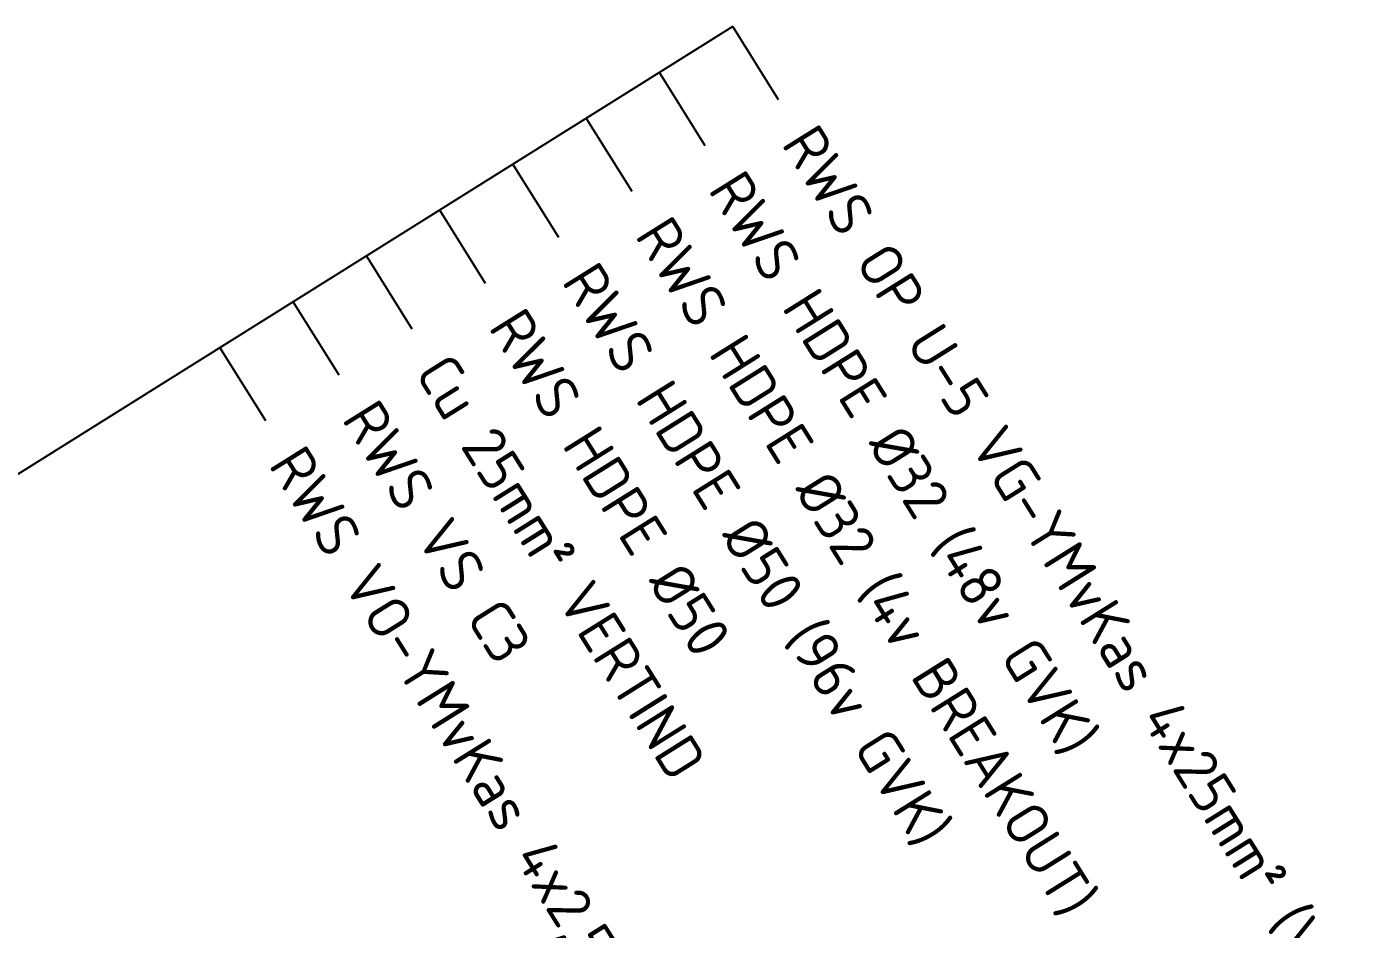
# Model space of a CAD drawing. Header units: metres. Extents: x 134219 to 139178, y 438661 to 444352.
# Drawn here: x 136133.1 to 136210, y 442136 to 442188.2 of the extents above; entities that cross this region are included whole.
import ezdxf
from ezdxf.enums import TextEntityAlignment as Align

# ---------------------------------------------------------------- set-up
doc = ezdxf.new("R2010")
doc.units = ezdxf.units.M
doc.layers.add('N-WE-KL-ET_LS_OV_KABEL-T25', color=7, linetype='Continuous', lineweight=25)
doc.layers.add('X-XX-AL-AANPIJLING-S', color=7, linetype='Continuous', lineweight=25)
doc.styles.add('NLCS-ISO', font='NLCS-ISO.ttf')

msp = doc.modelspace()

# ---------------------------------------------------------------- linework, layer by layer
at = {"layer": 'X-XX-AL-AANPIJLING-S'}
for p, q in [((136173.958, 442188.177), (136084.982, 442132.496)), ((136176.611, 442183.938), (136173.958, 442188.177)), ((136172.372, 442181.286), (136169.72, 442185.524)), ((136168.134, 442178.633), (136165.481, 442182.872)), ((136163.895, 442175.981), (136161.243, 442180.219)), ((136159.657, 442173.328), (136157.005, 442177.567)), ((136155.418, 442170.676), (136152.766, 442174.914)), ((136151.18, 442168.024), (136148.528, 442172.262)), ((136146.941, 442165.371), (136144.289, 442169.61))]:
    msp.add_line(p, q, dxfattribs=at)

# ---------------------------------------------------------------- texts
at = {"layer": 'N-WE-KL-ET_LS_OV_KABEL-T25', "style": 'NLCS-ISO'}
for s, p in [('RWS OP U-5 VG-YMvKas 4x25mm² (VS)', (136177.783, 442182.064)), ('RWS HDPE Ø32 (48v GVK)', (136173.545, 442179.412)), ('RWS HDPE Ø32 (4v BREAKOUT)', (136169.306, 442176.76)), ('RWS HDPE Ø50 (96v GVK)', (136165.068, 442174.107)), ('RWS HDPE Ø50', (136160.829, 442171.455)), ('Cu 25mm² VERTIND', (136156.591, 442168.802)), ('RWS VS C3', (136152.352, 442166.15)), ('RWS VO-YMvKas 4x2,5mm² (DS)', (136148.114, 442163.498))]:
    msp.add_text(s, height=2.5, rotation=302.03793, dxfattribs=at).set_placement(p, align=Align.MIDDLE_LEFT)

doc.saveas('drawing.dxf')
